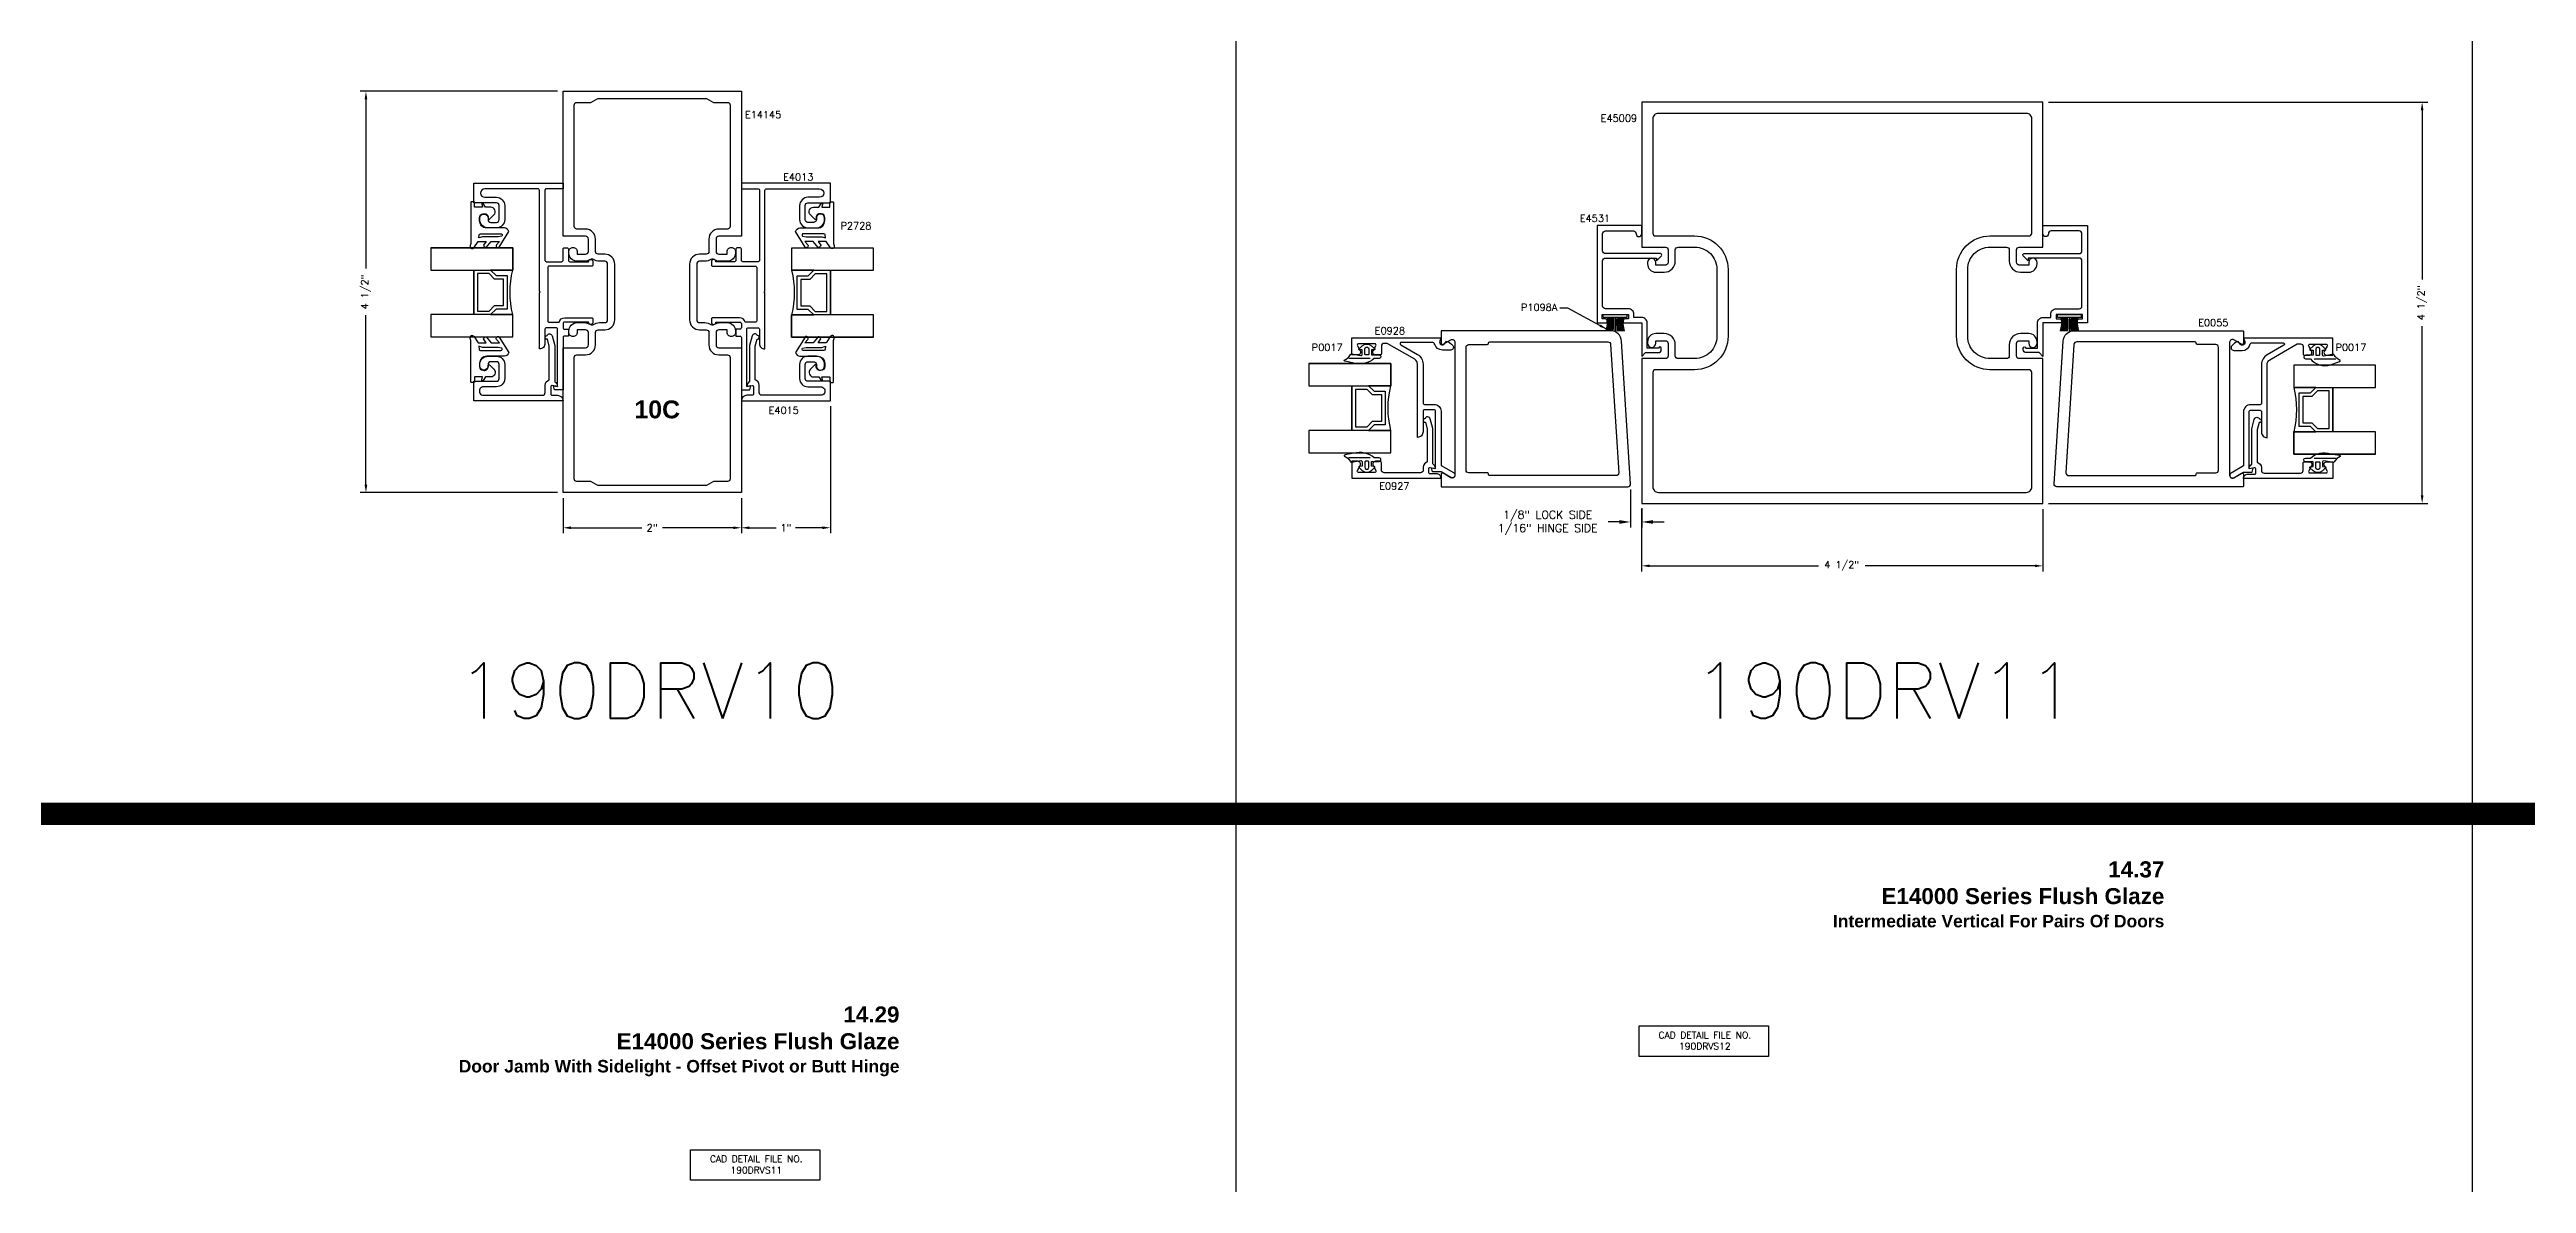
# Model space of a CAD drawing. Extents: x 0 to 139, y -24 to 89.
# Drawn here: x 28.54 to 56.32, y 47.72 to 60.44 of the extents above; entities that cross this region are included whole.
import ezdxf

# ---------------------------------------------------------------- set-up
doc = ezdxf.new("R2010")
doc.units = 0
doc.header["$MEASUREMENT"] = 0
doc.layers.get('DEFPOINTS').update_dxf_attribs({"linetype": 'CONTINUOUS'})
for name, color, linetype in [('R-ANNO-DIMS', 3, 'CONTINUOUS'), ('R-ANNO-TEXT', 6, 'CONTINUOUS'), ('R-DET1', 4, 'CONTINUOUS'), ('R-DET2', 2, 'CONTINUOUS'), ('R-OTLN', 1, 'CONTINUOUS'), ('R-PAT1', 5, 'CONTINUOUS'), ('TITLE', 7, 'CONTINUOUS')]:
    doc.layers.add(name, color=color, linetype=linetype)
doc.styles.get("Standard").update_dxf_attribs({"font": 'simplex'})
doc.dimstyles.new('1X', dxfattribs={"dimtxt": 0.08, "dimasz": 0.09, "dimexe": 0.0625, "dimexo": 0.0625, "dimgap": 0.062, "dimtad": 0, "dimdec": 5, "dimzin": 4, "dimtxsty": 'STANDARD', "dimcen": 0, "dimclrd": 256, "dimclre": 256, "dimclrt": 256, "dimazin": 3, "dimtfac": 1, "dimtdec": 5, "dimtofl": 0, "dimtmove": 0, "dimatfit": 3, "dimtolj": 1, "dimtzin": 4})

# ---------------------------------------------------------------- blocks, each defined once
blk = doc.blocks.new('*D8')
at = {"layer": 'DEFPOINTS', "color": 0}
for p in [(37.302, 56.499), (36.302, 55.469), (37.302, 55.075)]:
    blk.add_point(p, dxfattribs=at)
at = {"layer": 'R-ANNO-DIMS'}
for p, q in [((37.302, 56.437), (37.302, 55.013)), ((36.302, 55.406), (36.302, 55.013)), ((36.392, 55.075), (36.694, 55.075)), ((37.212, 55.075), (36.91, 55.075))]:
    blk.add_line(p, q, dxfattribs=at)
for points in [[(36.392, 55.09), (36.392, 55.06), (36.302, 55.075)], [(37.212, 55.09), (37.212, 55.06), (37.302, 55.075)]]:
    blk.add_solid(points, dxfattribs=at)
at = {"layer": 'R-ANNO-DIMS', "insert": (36.802, 55.075), "char_height": 0.08, "attachment_point": 5}
blk.add_mtext('\\A1;1"', dxfattribs=at)
blk = doc.blocks.new('*D9')
at = {"layer": 'DEFPOINTS', "color": 0}
for p in [(32.092, 59.969), (34.302, 59.969), (34.302, 55.469)]:
    blk.add_point(p, dxfattribs=at)
at = {"layer": 'R-ANNO-DIMS'}
for p, q in [((34.24, 59.969), (32.029, 59.969)), ((32.092, 59.879), (32.092, 57.981)), ((32.092, 55.559), (32.092, 57.457)), ((34.24, 55.469), (32.029, 55.469))]:
    blk.add_line(p, q, dxfattribs=at)
for points in [[(32.077, 59.879), (32.107, 59.879), (32.092, 59.969)], [(32.077, 55.559), (32.107, 55.559), (32.092, 55.469)]]:
    blk.add_solid(points, dxfattribs=at)
at = {"layer": 'R-ANNO-DIMS', "insert": (32.092, 57.719), "char_height": 0.08, "attachment_point": 5, "rotation": 90}
blk.add_mtext('\\A1;4 1/2"', dxfattribs=at)
blk = doc.blocks.new('*D10')
at = {"layer": 'DEFPOINTS', "color": 0}
for p in [(34.302, 55.469), (36.302, 55.469), (36.302, 55.075)]:
    blk.add_point(p, dxfattribs=at)
at = {"layer": 'R-ANNO-DIMS'}
for p, q in [((34.302, 55.406), (34.302, 55.013)), ((36.302, 55.406), (36.302, 55.013)), ((34.392, 55.075), (35.187, 55.075)), ((36.212, 55.075), (35.417, 55.075))]:
    blk.add_line(p, q, dxfattribs=at)
for points in [[(34.392, 55.09), (34.392, 55.06), (34.302, 55.075)], [(36.212, 55.09), (36.212, 55.06), (36.302, 55.075)]]:
    blk.add_solid(points, dxfattribs=at)
at = {"layer": 'R-ANNO-DIMS', "insert": (35.302, 55.075), "char_height": 0.08, "attachment_point": 5}
blk.add_mtext('\\A1;2"', dxfattribs=at)
blk = doc.blocks.new('*D14')
at = {"layer": 'DEFPOINTS', "color": 0}
for p in [(46.399, 55.347), (50.899, 55.347), (50.899, 54.648)]:
    blk.add_point(p, dxfattribs=at)
at = {"layer": 'R-ANNO-DIMS'}
for p, q in [((46.399, 55.284), (46.399, 54.585)), ((50.899, 55.284), (50.899, 54.585)), ((46.489, 54.648), (48.381, 54.648)), ((50.809, 54.648), (48.905, 54.648))]:
    blk.add_line(p, q, dxfattribs=at)
for points in [[(46.489, 54.663), (46.489, 54.633), (46.399, 54.648)], [(50.809, 54.663), (50.809, 54.633), (50.899, 54.648)]]:
    blk.add_solid(points, dxfattribs=at)
at = {"layer": 'R-ANNO-DIMS', "insert": (48.643, 54.648), "char_height": 0.08, "attachment_point": 5}
blk.add_mtext('\\A1;4 1/2"', dxfattribs=at)
blk = doc.blocks.new('*D15')
at = {"layer": 'DEFPOINTS', "color": 0}
for p in [(50.899, 59.847), (55.152, 59.847), (50.899, 55.347)]:
    blk.add_point(p, dxfattribs=at)
at = {"layer": 'R-ANNO-DIMS'}
for p, q in [((50.962, 59.847), (55.215, 59.847)), ((55.152, 59.757), (55.152, 57.859)), ((55.152, 55.437), (55.152, 57.335)), ((50.962, 55.347), (55.215, 55.347))]:
    blk.add_line(p, q, dxfattribs=at)
for points in [[(55.137, 59.757), (55.167, 59.757), (55.152, 59.847)], [(55.137, 55.437), (55.167, 55.437), (55.152, 55.347)]]:
    blk.add_solid(points, dxfattribs=at)
at = {"layer": 'R-ANNO-DIMS', "insert": (55.152, 57.597), "char_height": 0.08, "attachment_point": 5, "rotation": 90}
blk.add_mtext('\\A1;4 1/2"', dxfattribs=at)
blk = doc.blocks.new('WEATHERING')
at = {"layer": 'R-DET2'}
for p, q in [((0, 0), (0, -0.27)), ((0, 0), (0.03, 0)), ((0.03, 0), (0.03, -0.27)), ((0, -0.129), (-0.16, -0.129)), ((0, -0.139), (-0.16, -0.139)), ((0, -0.27), (0.03, -0.27))]:
    blk.add_line(p, q, dxfattribs=at)
for centre, radius, start, end in [((-0.056, 0.313), 0.361, 253.2416, 278.8875), ((-0.056, 0.313), 0.371, 253.7056, 278.6489), ((-0.057, 0.486), 0.557, 259.3278, 275.8729), ((-0.057, 0.486), 0.566, 259.5182, 275.7701), ((-0.063, 0.677), 0.77, 262.7557, 274.6832), ((-0.063, 0.677), 0.78, 262.849, 274.6238), ((-0.066, 1.463), 1.578, 266.5833, 272.3941), ((-0.067, -1.773), 1.619, 87.6382, 93.304), ((-0.064, -0.966), 0.8, 85.4377, 96.9231), ((-0.064, -0.966), 0.79, 85.3793, 97.0112), ((-0.058, -0.769), 0.58, 84.3053, 100.1631), ((-0.058, -0.769), 0.57, 84.2043, 100.3432), ((-0.056, -0.591), 0.38, 81.4567, 105.8164), ((-0.056, -0.591), 0.37, 81.2223, 106.2556)]:
    blk.add_arc(centre, radius, start, end, dxfattribs=at)
blk = doc.blocks.new('P2728_GASKET')
at = {"layer": 'R-DET2'}
blk.add_lwpolyline([(86.461, 33.362), (86.567, 33.537, 0.301952), (86.52, 33.577), (86.32, 33.577, -0.414214), (86.24, 33.657), (86.24, 33.695, -0.388879), (86.276, 33.735), (86.292, 33.736, -0.440011), (86.336, 33.696), (86.336, 33.682, 0.668179), (86.353, 33.675), (86.401, 33.724, 0.668179), (86.366, 33.809), (86.307, 33.809), (86.279, 33.849, 0.836323), (86.264, 33.842), (86.273, 33.809), (86.189, 33.809, -0.414214), (86.183, 33.815), (86.183, 33.865, 0.414214), (86.177, 33.871), (86.149, 33.871, 0.414214), (86.143, 33.865), (86.143, 33.427, -0.083245), (86.135, 33.378), (86.135, 33.378)], format="xyb", dxfattribs=at)
for points in [[(86.174, 33.352), (86.223, 33.426), (86.314, 33.426), (86.283, 33.384)], [(86.313, 33.359), (86.371, 33.426), (86.462, 33.426), (86.431, 33.388)]]:
    blk.add_lwpolyline(points, dxfattribs=at)
blk.add_lwpolyline([(86.235, 33.499, -0.372312), (86.249, 33.512), (86.48, 33.512, -0.668179), (86.49, 33.486), (86.448, 33.478), (86.274, 33.478), (86.23, 33.465)], format="xyb", close=True, dxfattribs=at)
at = {"layer": 'R-DET2', "ltscale": 0.1}
for centre, radius, start, end in [((86.157, 33.369), 0.0237, 157.7655, 314.5007), ((86.313, 33.388), 0.0297, 188.4603, 270), ((86.446, 33.375), 0.0199, 139.7022, 319.7022)]:
    blk.add_arc(centre, radius, start, end, dxfattribs=at)

msp = doc.modelspace()

# ---------------------------------------------------------------- linework, layer by layer
at = {"layer": 'R-ANNO-DIMS'}
for p, q in [((46.2743194, 55.5051194), (46.2743194, 55.0774019)), ((46.4016234, 55.2961173), (46.4016234, 55.0774019)), ((46.1493194, 55.1399019), (46.0243194, 55.1399019)), ((46.5266234, 55.1399019), (46.6516234, 55.1399019))]:
    msp.add_line(p, q, dxfattribs=at)
for points in [[(46.1493194, 55.1607353), (46.1493194, 55.1190686), (46.2743194, 55.1399019)], [(46.5266234, 55.1607353), (46.5266234, 55.1190686), (46.4016234, 55.1399019)]]:
    msp.add_solid(points, dxfattribs=at)
at = {"layer": 'R-ANNO-TEXT'}
for points in [[(46.3706706, 49.4903123), (47.8221506, 49.4903123), (47.8221506, 49.1482495), (46.3706706, 49.1482495)], [(35.732664, 48.10107), (37.184144, 48.10107), (37.184144, 47.7590072), (35.732664, 47.7590072)]]:
    msp.add_lwpolyline(points, close=True, dxfattribs=at)
at = {"layer": 'R-DET1'}
for points in [[(34.3021109, 57.3651082), (34.3021109, 57.3171072, 0.4142135624), (34.3171109, 57.3021072), (34.3621109, 57.3021072), (34.3621109, 57.224108), (34.3171109, 57.224108, 0.4142135624), (34.3021109, 57.209108), (34.3021109, 56.6211074), (34.2064363, 56.6211074), (34.1941109, 56.667107), (34.2401109, 56.6589969), (34.2401109, 57.3031079, 0.4142135624), (34.2251109, 57.3181079), (34.1151109, 57.3181079, 0.4142135624), (34.1001109, 57.3031079), (34.1001109, 57.1421073), (34.1001108, 57.1421073, -0.4189457812), (34.0371108, 57.0801154), (34.0371108, 57.7091084), (34.0471108, 57.7191074), (34.0371108, 57.7291074), (34.0371108, 58.8601074, 0.4142135624), (34.0221108, 58.8751074), (33.4261109, 58.8751074, 1), (33.4261109, 58.7801074), (33.5551108, 58.7801074, -0.4142135624), (33.6481108, 58.6871074), (33.6481108, 58.5301074, -0.4142135624), (33.5551108, 58.4371074), (33.4611109, 58.4371074, -0.4142135624), (33.3681109, 58.5301074), (33.368111, 58.5466084, -1), (33.4611108, 58.5466084), (33.4611108, 58.5301073, 0.4142140273), (33.4921108, 58.4991073), (33.5551108, 58.4991074, 0.4142130975), (33.5861108, 58.5301074), (33.5861108, 58.6871074, 0.4142135624), (33.5551108, 58.7181074), (33.3021109, 58.7181074), (33.3021109, 58.9371074), (34.3021109, 58.9371074), (34.3021109, 58.8751074), (34.1141108, 58.8751074, 0.4142135624), (34.0991108, 58.8601074), (34.0991108, 58.0731074, 0.4142135624), (34.1141108, 58.0581074), (34.2871109, 58.0581074, 0.4142135624), (34.3021109, 58.0731074), (34.3021109, 58.1991074, -0.4142135624), (34.3171109, 58.2141074), (34.3471109, 58.2141074, -0.4142135624), (34.3621109, 58.1991074), (34.3621109, 58.0731074, 0.4142135624), (34.3771109, 58.0581074), (34.5881109, 58.0581074, -1), (34.6381109, 58.0581074), (34.6381109, 58.0231084, -0.4142135624), (34.6231109, 58.0081084), (34.1451108, 58.0081084, 0.4142135624), (34.1301108, 57.9931084), (34.1301108, 57.3951082, 0.4142135624), (34.1451108, 57.3801082), (34.2578656, 57.3801082, -0.3475347262), (34.3211109, 57.4301069), (34.6231109, 57.4301074, -0.4142135624), (34.6381109, 57.4151074), (34.6381109, 57.3801082, -1), (34.5881109, 57.3801082), (34.3171109, 57.3801082, 0.4142135624)], [(36.3021109, 57.3651082), (36.3021109, 57.3171072, -0.4142135624), (36.2871109, 57.3021072), (36.2421109, 57.3021072), (36.2421109, 57.224108), (36.2871109, 57.224108, -0.4142135624), (36.3021109, 57.209108), (36.3021109, 56.6211074), (36.3977855, 56.6211074), (36.4101109, 56.667107), (36.3641109, 56.6589969), (36.3641109, 57.3031079, -0.4142135624), (36.3791109, 57.3181079), (36.4891109, 57.3181079, -0.4142135624), (36.5041109, 57.3031079), (36.5041109, 57.1421073), (36.504111, 57.1421073, 0.4189457812), (36.567111, 57.0801154), (36.567111, 57.7091084), (36.557111, 57.7191074), (36.567111, 57.7291074), (36.567111, 58.8601074, -0.4142135624), (36.582111, 58.8751074), (37.1781109, 58.8751074, -1), (37.1781109, 58.7801074), (37.049111, 58.7801074, 0.4142135624), (36.956111, 58.6871074), (36.956111, 58.5301074, 0.4142135624), (37.049111, 58.4371074), (37.1431109, 58.4371074, 0.4142135624), (37.2361109, 58.5301074), (37.2361108, 58.5466084, 1), (37.143111, 58.5466084), (37.143111, 58.5301073, -0.4142140273), (37.1121109, 58.4991073), (37.0491109, 58.4991074, -0.4142130975), (37.018111, 58.5301074), (37.018111, 58.6871074, -0.4142135624), (37.049111, 58.7181074), (37.3021109, 58.7181074), (37.3021109, 58.9371074), (36.3021109, 58.9371074), (36.3021109, 58.8751074), (36.490111, 58.8751074, -0.4142135624), (36.505111, 58.8601074), (36.505111, 58.0731074, -0.4142135624), (36.490111, 58.0581074), (36.3171109, 58.0581074, -0.4142135624), (36.3021109, 58.0731074), (36.3021109, 58.1991074, 0.4142135624), (36.2871109, 58.2141074), (36.2571109, 58.2141074, 0.4142135624), (36.2421109, 58.1991074), (36.2421109, 58.0731074, -0.4142135624), (36.2271109, 58.0581074), (36.0161109, 58.0581074, 1), (35.9661109, 58.0581074), (35.9661109, 58.0231084, 0.4142135624), (35.9811109, 58.0081084), (36.459111, 58.0081084, -0.4142135624), (36.474111, 57.9931084), (36.474111, 57.3951082, -0.4142135624), (36.459111, 57.3801082), (36.3463561, 57.3801082, 0.3475347262), (36.2831109, 57.4301069), (35.9811109, 57.4301074, 0.4142135624), (35.9661109, 57.4151074), (35.9661109, 57.3801082, 1), (36.0161109, 57.3801082), (36.2871109, 57.3801082, -0.4142135624)], [(46.4613797, 57.3711624, 0.4142135624), (46.3993797, 57.4331624), (46.3123797, 57.4331624), (46.3123787, 57.4681624, 0.4142135624), (46.2503787, 57.5301624), (45.9923797, 57.5301614, -0.4142135624), (45.9613797, 57.5611614), (45.9613797, 58.0686604, -0.4142135624), (45.9923797, 58.0996604), (46.5643797, 58.0996604), (46.5643797, 58.0686604), (46.6200302, 58.1243109, 0.6681786379), (46.6095297, 58.1496614), (45.9923797, 58.1496604, -0.4142135624), (45.9613797, 58.1806604), (45.9613797, 58.3719114, -0.4142135624), (45.9923797, 58.4029114), (46.3063797, 58.4029114, -0.4233808722), (46.3373777, 58.3709114, 0.9999838711), (46.3993797, 58.3709124), (46.3993797, 58.4649124), (45.8993797, 58.4649124), (45.8993797, 57.3711624), (46.0123797, 57.3711624), (46.0123797, 57.3951624, 0.4142135624), (45.9893797, 57.4181624), (45.9553787, 57.4181614), (45.9553787, 57.4681624), (46.2503787, 57.4681624), (46.2503787, 57.4181614), (46.2153797, 57.4181624, 0.4142135624), (46.1923797, 57.3951624), (46.1923797, 57.3711624), (46.3993797, 57.3711624), (46.3993797, 56.9966614), (46.4423797, 57.0396614), (46.5883797, 57.0396624, 0.4142135624), (46.6193797, 57.0706624), (46.6193797, 57.0896624, 1), (46.5893797, 57.0896624), (46.4613797, 57.0896624)], [(50.8373797, 57.3711624, -0.4142135624), (50.8993797, 57.4331624), (50.9863797, 57.4331624), (50.9863807, 57.4681624, -0.4142135624), (51.0483807, 57.5301624), (51.3063797, 57.5301614, 0.4142135624), (51.3373797, 57.5611614), (51.3373797, 58.0686604, 0.4142135624), (51.3063797, 58.0996604), (50.7343797, 58.0996604), (50.7343797, 58.0686604), (50.6787291, 58.1243109, -0.6681786379), (50.6892297, 58.1496614), (51.3063797, 58.1496604, 0.4142135624), (51.3373797, 58.1806604), (51.3373797, 58.3719114, 0.4142135624), (51.3063797, 58.4029114), (50.9923797, 58.4029114, 0.4233808722), (50.9613817, 58.3709114, -0.9999838711), (50.8993797, 58.3709124), (50.8993797, 58.4649124), (51.3993797, 58.4649124), (51.3993797, 57.3711624), (51.2863797, 57.3711624), (51.2863797, 57.3951624, -0.4142135624), (51.3093797, 57.4181624), (51.3433807, 57.4181614), (51.3433807, 57.4681624), (51.0483807, 57.4681624), (51.0483807, 57.4181614), (51.0833797, 57.4181624, -0.4142135624), (51.1063797, 57.3951624), (51.1063797, 57.3711624), (50.8993797, 57.3711624), (50.8993797, 56.9966614), (50.8563797, 57.0396614), (50.7103797, 57.0396624, -0.4142135624), (50.6793797, 57.0706624), (50.6793797, 57.0896624, -1), (50.7093797, 57.0896624), (50.8373797, 57.0896624)], [(34.3020698, 56.4990032), (34.3020698, 56.4990032), (33.3020698, 56.4990032), (33.3020698, 56.7180031), (33.5550697, 56.7180031, 0.4142135624), (33.5860697, 56.7490031), (33.5860697, 56.9060029, 0.4142135624), (33.5550697, 56.9370029), (33.4920697, 56.9370029, 0.4142135624), (33.4610697, 56.9060029), (33.4610698, 56.8895021, -0.9999956989), (33.3680698, 56.8895021), (33.3680697, 56.9060028, -0.4142105211), (33.4610697, 56.9990032), (33.5550697, 56.9990032, -0.4142105211), (33.6480697, 56.9060028), (33.6480697, 56.7490032, -0.4142105211), (33.5550697, 56.6560028), (33.4115695, 56.6560028, 1.0000028426), (33.4115695, 56.5610035), (34.0710697, 56.5610035, 0.414208088), (34.1020698, 56.5920036), (34.1020698, 56.672404, -0.3396902866), (34.1480698, 56.7323025), (34.1480698, 57.1098411), (34.126414, 57.1906612, -1.1793782858), (34.1225695, 57.2299348, -0.716064469), (34.181133, 57.2259964), (34.2100698, 57.1180027), (34.2100698, 56.7121094, -0.2629058952), (34.2400697, 56.659003), (34.1816745, 56.6693005, 0.4663072627), (34.1640698, 56.6545284), (34.1640698, 56.5760029, 0.4142423189), (34.1790698, 56.5610035), (34.2400698, 56.5610035, -0.4142103702), (34.3020698, 56.4990032, -0.335481)], [(36.3021109, 56.4989971), (36.3021109, 56.4989971), (37.3021109, 56.4989971), (37.3021109, 56.717997), (37.049111, 56.717997, -0.4142135624), (37.018111, 56.748997), (37.018111, 56.9059968, -0.4142135624), (37.049111, 56.9369968), (37.112111, 56.9369968, -0.4142135624), (37.143111, 56.9059968), (37.1431109, 56.889496, 0.9999956989), (37.2361109, 56.889496), (37.236111, 56.9059967, 0.4142105211), (37.143111, 56.9989971), (37.049111, 56.9989971, 0.4142105211), (36.956111, 56.9059967), (36.956111, 56.7489971, 0.4142105211), (37.049111, 56.6559967), (37.1926112, 56.6559967, -1.0000028426), (37.1926112, 56.5609974), (36.533111, 56.5609974, -0.414208088), (36.5021109, 56.5919975), (36.5021109, 56.6723979, 0.3396902866), (36.4561109, 56.7322964), (36.4561109, 57.109835), (36.4777667, 57.1906551, 1.1793782858), (36.4816111, 57.2299287, 0.716064469), (36.4230477, 57.2259903), (36.3941109, 57.1179966), (36.3941109, 56.7121033, 0.2629058952), (36.3641109, 56.6589969), (36.4225062, 56.6692944, -0.4663072627), (36.4401109, 56.6545223), (36.4401109, 56.5759968, -0.4142423189), (36.4251109, 56.5609974), (36.3641109, 56.5609974, 0.4142103702), (36.3021109, 56.4989971, 0.335481)], [(43.8853834, 56.428157), (43.8853834, 56.9101709, 0.2679441748), (43.8543834, 56.9638649), (43.5461676, 57.1418129), (43.5113833, 57.1418129, 0.4142135624), (43.4803833, 57.1108129), (43.4803833, 57.0288129, -0.4142135624), (43.4653833, 57.0138129), (43.4133832, 57.0138129, -0.5773502019), (43.3865365, 57.0603129), (43.4188681, 57.1163129, 0.5773502019), (43.4058777, 57.1388129), (43.2238887, 57.1388129, 0.5773519876), (43.2108984, 57.1163128), (43.2432303, 57.060313, -0.5773519876), (43.2163836, 57.0138129), (43.1493834, 57.0138129), (43.1493834, 57.2038129), (44.1493833, 57.2038129), (44.1355969, 57.1693176, 0.8690756106), (44.1888742, 57.1388075), (44.211383, 57.167813, -0.1233324455), (44.2817071, 57.1191399, -0.6447667401), (44.2584513, 57.0678129), (44.1643834, 57.0678129, -0.3306536284), (44.0782307, 57.1317798, 0.3306533202), (44.0485559, 57.1538129), (43.7053648, 57.1538129, 0.7673263224), (43.6978648, 57.1258225), (43.8848834, 57.0178469, -0.2679502201), (43.9473834, 56.9095939), (43.9473834, 56.474813, 0.4142135624), (43.9633834, 56.458813), (44.0713834, 56.458813, -0.4142135624), (44.1493834, 56.380813), (44.1493834, 55.7737001), (44.2888834, 55.6931597, -1), (44.2578834, 55.6394661), (44.1493833, 55.7021086), (44.053709, 55.7021086), (44.0413834, 55.7481087), (44.0873834, 55.7399976), (44.0873834, 56.380813, 0.4142135624), (44.0713834, 56.396813), (43.9633834, 56.396813, 0.4142135624), (43.9473834, 56.380813), (43.9473834, 56.150813, -0.4142135624), (43.8853834, 56.088813)], [(53.4129772, 56.4239091), (53.4129772, 56.905923, -0.2679441748), (53.4439772, 56.959617), (53.752193, 57.137565), (53.7869773, 57.137565, -0.4142135624), (53.8179773, 57.106565), (53.8179773, 57.024565, 0.4142135624), (53.8329773, 57.009565), (53.8849773, 57.009565, 0.5773502019), (53.9118241, 57.056065), (53.8794925, 57.112065, -0.5773502019), (53.8924829, 57.134565), (54.0744718, 57.134565, -0.5773519876), (54.0874621, 57.1120649), (54.0551303, 57.0560651, 0.5773519876), (54.081977, 57.009565), (54.1489772, 57.009565), (54.1489772, 57.199565), (53.1489773, 57.199565), (53.1627636, 57.1650696, -0.8690756106), (53.1094863, 57.1345596), (53.0869775, 57.1635651, 0.1233324455), (53.0166534, 57.114892, 0.6447667401), (53.0399092, 57.063565), (53.1339772, 57.063565, 0.3306536284), (53.2201299, 57.1275319, -0.3306533202), (53.2498047, 57.149565), (53.5929957, 57.149565, -0.7673263224), (53.6004957, 57.1215746), (53.4134772, 57.013599, 0.2679502201), (53.3509772, 56.905346), (53.3509772, 56.4705651, -0.4142135624), (53.3349772, 56.4545651), (53.2269772, 56.4545651, 0.4142135624), (53.1489772, 56.3765651), (53.1489772, 55.7694521), (53.0094772, 55.6889117, 1), (53.0404772, 55.6352182), (53.1489773, 55.6978607), (53.2446515, 55.6978607), (53.2569772, 55.7438608), (53.2109772, 55.7357497), (53.2109772, 56.3765651, -0.4142135624), (53.2269772, 56.3925651), (53.3349772, 56.3925651, -0.4142135624), (53.3509772, 56.3765651), (53.3509772, 56.1465651, 0.4142135624), (53.4129772, 56.0845651)], [(43.2163835, 55.8199975), (43.1493835, 55.8199975), (43.1493835, 55.6299975), (44.1493833, 55.6299975, 0.4142136795), (44.0993833, 55.6799975), (44.0263834, 55.6799976, -0.4142135624), (44.0113834, 55.6949976), (44.0113834, 55.7355222, -0.4663063931), (44.0289881, 55.7502943), (44.0873834, 55.7399976, 0.2521277737), (44.0573831, 55.7919972), (44.0573834, 56.1869977), (44.0284389, 56.2950204, 0.7157527911), (43.9698891, 56.2989296, 1.1795036867), (43.9737278, 56.2596552), (43.9953835, 56.1788342), (43.9953835, 55.8132948, 0.3397134022), (43.9493834, 55.7533984), (43.9493834, 55.7229976, -0.4142135232), (43.9183834, 55.6919975), (43.5113835, 55.6919975, -0.4142136569), (43.4803835, 55.7229975), (43.4803835, 55.8049975, 0.4142135624), (43.4653835, 55.8199975), (43.4133835, 55.8199975, 0.5773651401), (43.3865374, 55.7734963), (43.4188683, 55.7174976, -0.5773517472), (43.405878, 55.6949975), (43.2238889, 55.6949976, -0.5773513623), (43.2108986, 55.7174975), (43.2431324, 55.7733292, 0.5794456886), (43.2163835, 55.8199975, -1)], [(54.0819771, 55.8157496), (54.1489771, 55.8157496), (54.1489771, 55.6257496), (53.1489772, 55.6257496, -0.4142136795), (53.1989772, 55.6757496), (53.2719772, 55.6757496, 0.4142135624), (53.2869772, 55.6907496), (53.2869772, 55.7312743, 0.4663063931), (53.2693725, 55.7460464), (53.2109772, 55.7357497, -0.2521277737), (53.2409774, 55.7877493), (53.2409771, 56.1827498), (53.2699217, 56.2907725, -0.7157527911), (53.3284715, 56.2946817, -1.1795036867), (53.3246328, 56.2554073), (53.3029771, 56.1745863), (53.3029771, 55.8090469, -0.3397134022), (53.3489771, 55.7491505), (53.3489772, 55.7187496, 0.4142135232), (53.3799772, 55.6877496), (53.7869771, 55.6877496, 0.4142136569), (53.8179771, 55.7187496), (53.8179771, 55.8007496, -0.4142135624), (53.8329771, 55.8157496), (53.8849771, 55.8157496, -0.5773651401), (53.9118232, 55.7692484), (53.8794922, 55.7132496, 0.5773517472), (53.8924826, 55.6907496), (54.0744717, 55.6907496, 0.5773513623), (54.087462, 55.7132496), (54.0552282, 55.7690813, -0.5794456886), (54.0819771, 55.8157496, 1)]]:
    msp.add_lwpolyline(points, format="xyb", close=True, dxfattribs=at)
at = {"layer": 'R-DET2'}
for points in [[(32.8203692, 58.2151189), (32.820369, 57.9651189), (33.7395696, 57.9651189), (33.7395696, 58.2151189), (32.820369, 58.2151189), (33.7395696, 58.2151189), (33.7395696, 57.9651189), (33.4895696, 57.9651189), (33.5515696, 57.9031189), (33.6765696, 57.9031189), (33.6765696, 57.5271189), (33.5515696, 57.5271189), (33.4895696, 57.4651189), (33.3015696, 57.4651189), (33.3015696, 57.9651189), (33.3015696, 57.4651189), (32.820369, 57.4651189), (32.820369, 57.2151189), (33.7395696, 57.2151189), (33.7395696, 57.4651189), (33.4895696, 57.4651189), (33.7395696, 57.4651189, -0.1233101835), (33.7395696, 57.9651189, 1.5690044203)], [(37.7838112, 57.2117404), (37.7838114, 57.4617404), (36.8646109, 57.4617404), (36.8646109, 57.2117404), (37.7838114, 57.2117404), (36.8646109, 57.2117404), (36.8646109, 57.4617404), (37.1146109, 57.4617404), (37.0526109, 57.5237404), (36.9276109, 57.5237404), (36.9276109, 57.8997404), (37.0526109, 57.8997404), (37.1146109, 57.9617404), (37.3026109, 57.9617404), (37.3026109, 57.4617404), (37.3026109, 57.9617404), (37.7838114, 57.9617404), (37.7838114, 58.2117404), (36.8646109, 58.2117404), (36.8646109, 57.9617404), (37.1146109, 57.9617404), (36.8646109, 57.9617404, -0.1233101835), (36.8646109, 57.4617404, 1.5690044203)], [(42.6676828, 56.916923), (42.6676826, 56.666923), (43.5868832, 56.666923), (43.5868832, 56.916923), (42.6676826, 56.916923), (43.5868832, 56.916923), (43.5868832, 56.666923), (43.3368832, 56.666923), (43.3988832, 56.604923), (43.5238832, 56.604923), (43.5238832, 56.228923), (43.3988832, 56.228923), (43.3368832, 56.166923), (43.1488832, 56.166923), (43.1488832, 56.666923), (43.1488832, 56.166923), (42.6676826, 56.166923), (42.6676826, 55.916923), (43.5868832, 55.916923), (43.5868832, 56.166923), (43.3368832, 56.166923), (43.5868832, 56.166923, -0.1233101835), (43.5868832, 56.666923, 1.5690044203)], [(54.6306774, 55.8993077), (54.6306776, 56.1493077), (53.711477, 56.1493077), (53.711477, 55.8993077), (54.6306776, 55.8993077), (53.711477, 55.8993077), (53.711477, 56.1493077), (53.961477, 56.1493077), (53.899477, 56.2113077), (53.774477, 56.2113077), (53.774477, 56.5873077), (53.899477, 56.5873077), (53.961477, 56.6493077), (54.149477, 56.6493077), (54.149477, 56.1493077), (54.149477, 56.6493077), (54.6306776, 56.6493077), (54.6306776, 56.8993077), (53.711477, 56.8993077), (53.711477, 56.6493077), (53.961477, 56.6493077), (53.711477, 56.6493077, -0.1233101835), (53.711477, 56.1493077, 1.5690044203)]]:
    msp.add_lwpolyline(points, format="xyb", dxfattribs=at)
for points in [[(33.3415696, 57.9251189), (33.3415696, 57.5051189), (33.473001, 57.5051189), (33.535001, 57.5671189), (33.6365696, 57.5671189), (33.6365696, 57.8631189), (33.535001, 57.8631189), (33.473001, 57.9251189), (33.3415696, 57.9251189)], [(37.2626109, 57.5017404), (37.2626109, 57.9217404), (37.1311794, 57.9217404), (37.0691794, 57.8597404), (36.9676109, 57.8597404), (36.9676109, 57.5637404), (37.0691794, 57.5637404), (37.1311794, 57.5017404), (37.2626109, 57.5017404)], [(43.355809, 56.9738129), (43.116033, 56.9740605)], [(53.9429503, 56.969565), (54.1827264, 56.9698126)], [(43.1888832, 56.626923), (43.1888832, 56.206923), (43.3203146, 56.206923), (43.3823146, 56.268923), (43.4838832, 56.268923), (43.4838832, 56.564923), (43.3823146, 56.564923), (43.3203146, 56.626923), (43.1888832, 56.626923)], [(54.109477, 56.1893077), (54.109477, 56.6093077), (53.9780456, 56.6093077), (53.9160456, 56.5473077), (53.814477, 56.5473077), (53.814477, 56.2513077), (53.9160456, 56.2513077), (53.9780456, 56.1893077), (54.109477, 56.1893077)], [(43.3558092, 55.8599974), (43.1160331, 55.8597496)], [(53.9429502, 55.8557495), (54.1827262, 55.8555017)]]:
    msp.add_lwpolyline(points, dxfattribs=at)
for points in [[(43.1727781, 56.9210993), (43.0740329, 56.9420605, -0.4770370124), (43.0642518, 56.9541416, 0.1690634905), (43.133158, 57.0160972, -0.3788088369), (43.1438106, 57.023978), (43.2491272, 57.004764, 0.3462419148), (43.2649988, 57.014726), (43.2649988, 57.0688129), (43.2348016, 57.0699237, -0.6086559015), (43.2293982, 57.0830685), (43.2659508, 57.1153792, -0.3786170875), (43.3690468, 57.1153792), (43.4055994, 57.0830685, -0.6086559015), (43.400196, 57.0699237), (43.3699988, 57.0688129), (43.3699988, 57.0138129), (43.4549988, 57.0138129, -1), (43.4549988, 56.9738129), (43.3999593, 56.9738129, -0.2476143782)], [(43.3249988, 57.0998603, -0.3419987131), (43.3399988, 57.0804953), (43.3399988, 57.0218129, -0.4142135624), (43.3319988, 57.0138129), (43.3029988, 57.0138129, -0.4142135624), (43.2949988, 57.0218129), (43.2949988, 57.0804953, -0.3419987131), (43.3099988, 57.0998603, -0.1270166538)], [(54.1247123, 56.903095), (54.2247265, 56.9378126, 0.4770370124), (54.2345076, 56.9498936, -0.1690634905), (54.1656014, 57.0118492, 0.3788088369), (54.1549487, 57.0197301), (54.0496321, 57.0005161, -0.3462419148), (54.0337606, 57.010478), (54.0337606, 57.064565), (54.0639578, 57.0656758, 0.6086559015), (54.0693612, 57.0788206), (54.0328085, 57.1111312, 0.3786170875), (53.9297126, 57.1111312), (53.8931599, 57.0788206, 0.6086559015), (53.8985633, 57.0656758), (53.9287606, 57.064565), (53.9287606, 57.009565), (53.8437606, 57.009565, 1), (53.8437606, 56.969565), (53.8988001, 56.969565, 0.3179681782)], [(53.9737606, 57.0956123, 0.3419987131), (53.9587606, 57.0762474), (53.9587606, 57.017565, 0.4142135624), (53.9667606, 57.009565), (53.9957606, 57.009565, 0.4142135624), (54.0037606, 57.017565), (54.0037606, 57.0762474, 0.3419987131), (53.9887606, 57.0956123, 0.1270166538)], [(43.1721415, 55.9104754), (43.074033, 55.8915102, 0.4770370124), (43.0642519, 55.8794291, -0.1690634905), (43.1331582, 55.8174736, 0.3788088369), (43.1438108, 55.8095928), (43.2491274, 55.8288069, -0.3462419148), (43.264999, 55.8188449), (43.264999, 55.764758), (43.2348018, 55.7636471, 0.6086559015), (43.2293984, 55.7505024), (43.2659511, 55.7181917, 0.3786170875), (43.369047, 55.7181918), (43.4055997, 55.7505025, 0.6086559015), (43.4001963, 55.7636473), (43.369999, 55.7647581), (43.369999, 55.8197581), (43.454999, 55.8197582, 1), (43.4549989, 55.8597582), (43.3999594, 55.8597581, 0.2402890035)], [(54.1266178, 55.902896), (54.2247264, 55.8875016, -0.4770370124), (54.2345074, 55.8754206, 0.1690634905), (54.1656012, 55.813465, -0.3788088369), (54.1549486, 55.8055842), (54.0496319, 55.8247983, 0.3462419148), (54.0337604, 55.8148363), (54.0337603, 55.7607494), (54.0639576, 55.7596385, -0.6086559015), (54.0693609, 55.7464938), (54.0328083, 55.7141832, -0.3786170875), (53.9297123, 55.7141832), (53.8931597, 55.7464939, -0.6086559015), (53.8985631, 55.7596387), (53.9287603, 55.7607495), (53.9287604, 55.8157495), (53.8437604, 55.8157496, -1), (53.8437604, 55.8557496), (53.8987999, 55.8557495, -0.2881962113)], [(43.3249991, 55.73395, 0.3419987131), (43.339999, 55.753315), (43.339999, 55.8119974, 0.4142135624), (43.331999, 55.8199974), (43.302999, 55.8199974, 0.4142135624), (43.294999, 55.8119974), (43.294999, 55.7533149, 0.3419987131), (43.3099991, 55.73395, 0.1270166538)], [(53.9737603, 55.7297021, -0.3419987131), (53.9587603, 55.749067), (53.9587604, 55.8077495, -0.4142135624), (53.9667604, 55.8157495), (53.9957604, 55.8157495, -0.4142135624), (54.0037604, 55.8077495), (54.0037603, 55.749067, -0.3419987131), (53.9887603, 55.7297021, -0.1270166538)]]:
    msp.add_lwpolyline(points, format="xyb", close=True, dxfattribs=at)
at = {"layer": 'R-OTLN'}
for points in [[(34.5551109, 57.0938393, 0.4142135624), (34.5861109, 57.1248393), (34.5861109, 57.2638393, 0.4142135624), (34.5551109, 57.2948393), (34.4611109, 57.2948393), (34.4611109, 57.2648393, -0.4142135624), (34.4151109, 57.2188393), (34.4141109, 57.2188393, -0.4142135624), (34.3681109, 57.2648393), (34.3681109, 57.2818393, -0.4142135624), (34.4611109, 57.3748393), (34.5411109, 57.3748393, -0.1450639488), (34.6092199, 57.3546543, 0.2963644577), (34.6430019, 57.3546543, -0.1450639488), (34.7111109, 57.3748393), (34.7711109, 57.3748393, 0.4142135624), (34.8021109, 57.4058393), (34.8021109, 58.0318393, 0.4142135624), (34.7711109, 58.0628393), (34.7111109, 58.0628393, -0.1450639488), (34.6430019, 58.0830244, 0.2963644577), (34.6092199, 58.0830244, -0.1450639488), (34.5411109, 58.0628393), (34.4611109, 58.0628393, -0.4142135624), (34.3681109, 58.1558393), (34.3681109, 58.1728393, -0.4142135624), (34.4141109, 58.2188393), (34.4151109, 58.2188393, -0.4142135624), (34.4611109, 58.1728393), (34.4611109, 58.1428393), (34.5551109, 58.1428393, 0.4142135624), (34.5861109, 58.1738393), (34.5861109, 58.3128393, 0.4142135624), (34.5551109, 58.3438393), (34.3021109, 58.3438393), (34.3021109, 59.9688393), (36.3021109, 59.9688393), (36.3021109, 58.3438393), (36.0491109, 58.3438393, 0.4142135624), (36.0181109, 58.3128393), (36.0181109, 58.1738393, 0.4142135624), (36.0491109, 58.1428393), (36.1431109, 58.1428393), (36.1431109, 58.1728393, -0.4142135624), (36.1891109, 58.2188393), (36.1901109, 58.2188393, -0.4142135624), (36.2361109, 58.1728393), (36.2361109, 58.1558393, -0.4142135624), (36.1431109, 58.0628393), (36.0631109, 58.0628393, -0.1450639488), (35.9950019, 58.0830244, 0.2963644577), (35.9612199, 58.0830244, -0.1450639488), (35.8931109, 58.0628393), (35.8331109, 58.0628393, 0.4142135624), (35.8021109, 58.0318393), (35.8021109, 57.4058393, 0.4142135624), (35.8331109, 57.3748393), (35.8931109, 57.3748393, -0.1450639488), (35.9612199, 57.3546543, 0.2963644577), (35.9950019, 57.3546543, -0.1450639488), (36.0631109, 57.3748393), (36.1431109, 57.3748393, -0.4142135624), (36.2361109, 57.2818393), (36.2361109, 57.2648393, -0.4142135624), (36.1901109, 57.2188393), (36.1891109, 57.2188393, -0.4142135624), (36.1431109, 57.2648393), (36.1431109, 57.2948393), (36.0491109, 57.2948393, 0.4142135624), (36.0181109, 57.2638393), (36.0181109, 57.1248393, 0.4142135624), (36.0491109, 57.0938393), (36.3021109, 57.0938393), (36.3021109, 55.4688393), (34.3021109, 55.4688393), (34.3021109, 57.0938393)], [(34.4271109, 58.4548393), (34.4271109, 59.8128393, -0.4142135624), (34.4581109, 59.8438393), (34.6151109, 59.8438393), (34.6930532, 59.8888393), (35.9111686, 59.8888393), (35.9891109, 59.8438393), (36.1461109, 59.8438393, -0.4142135624), (36.1771109, 59.8128393), (36.1771109, 58.4548393, -0.4142135624), (36.1461109, 58.4238393), (36.0491109, 58.4238393, 0.4142135624), (35.9381109, 58.3128393), (35.9381109, 58.1738393, -0.4142135624), (35.9071109, 58.1428393), (35.8331109, 58.1428393, 0.4142135624), (35.7221109, 58.0318393), (35.7221109, 57.4058393, 0.4142135624), (35.8331109, 57.2948393), (35.9071109, 57.2948393, -0.4142135624), (35.9381109, 57.2638393), (35.9381109, 57.1248393, 0.4142135624), (36.0491109, 57.0138393), (36.1461109, 57.0138393, -0.4142135624), (36.1771109, 56.9828393), (36.1771109, 55.6248393, -0.4142135624), (36.1461109, 55.5938393), (35.9891109, 55.5938393), (35.9111686, 55.5488393), (34.6930532, 55.5488393), (34.6151109, 55.5938393), (34.4581109, 55.5938393, -0.4142135624), (34.4271109, 55.6248393), (34.4271109, 56.9828393, -0.4142135624), (34.4581109, 57.0138393), (34.5551109, 57.0138393, 0.4142135624), (34.6661109, 57.1248393), (34.6661109, 57.2638393, -0.4142135624), (34.6971109, 57.2948393), (34.7711109, 57.2948393, 0.4142135624), (34.8821109, 57.4058393), (34.8821109, 58.0318393, 0.4142135624), (34.7711109, 58.1428393), (34.6971109, 58.1428393, -0.4142135624), (34.6661109, 58.1738393), (34.6661109, 58.3128393, 0.4142135624), (34.5551109, 58.4238393), (34.4581109, 58.4238393, -0.4142135624)], [(46.3993797, 55.3466867), (50.8993797, 55.3466867), (50.8993797, 56.9716867), (50.6333797, 56.9716867, -0.4142135624), (50.6023797, 57.0026867), (50.6023797, 57.1416867, -0.4142135624), (50.6333797, 57.1726867), (50.7403797, 57.1726867), (50.7403797, 57.1431857, 1), (50.8333797, 57.1431857), (50.8333797, 57.1596867, 0.4142135624), (50.7403797, 57.2526867), (50.6473797, 57.2526867, 0.4142135624), (50.5223797, 57.1276867), (50.5223797, 57.0026867, -0.4142135624), (50.4913797, 56.9716867), (50.3053797, 56.9716867, -0.4142135624), (50.0553797, 57.2216867), (50.0553797, 57.9716867, -0.4142135624), (50.3053797, 58.2216867), (50.4913797, 58.2216867, -0.4142135624), (50.5223797, 58.1906867), (50.5223797, 58.0656867, 0.4142135624), (50.6473797, 57.9406867), (50.7403797, 57.9406867, 0.4142135624), (50.8333797, 58.0336867), (50.8333797, 58.0501877, 1), (50.7403797, 58.0501877), (50.7403797, 58.0206867), (50.6333797, 58.0206867, -0.4142135624), (50.6023797, 58.0516867), (50.6023797, 58.1906867, -0.4142135624), (50.6333797, 58.2216867), (50.8993797, 58.2216867), (50.8993797, 59.8466867), (46.3993797, 59.8466867), (46.3993797, 58.2216867), (46.6653797, 58.2216867, -0.4142135624), (46.6963797, 58.1906867), (46.6963797, 58.0516867, -0.4142135624), (46.6653797, 58.0206867), (46.5583797, 58.0206867), (46.5583797, 58.0501877, 1), (46.4653797, 58.0501877), (46.4653797, 58.0336867, 0.4142135624), (46.5583797, 57.9406867), (46.6513797, 57.9406867, 0.4142135624), (46.7763797, 58.0656867), (46.7763797, 58.1906867, -0.4142135624), (46.8073797, 58.2216867), (46.9933797, 58.2216867, -0.4142135624), (47.2433797, 57.9716867), (47.2433797, 57.2216867, -0.4142135624), (46.9933797, 56.9716867), (46.8073797, 56.9716867, -0.4142135624), (46.7763797, 57.0026867), (46.7763797, 57.1276867, 0.4142135624), (46.6513797, 57.2526867), (46.5583797, 57.2526867, 0.4142135624), (46.4653797, 57.1596867), (46.4653797, 57.1431857, 1), (46.5583797, 57.1431857), (46.5583797, 57.1726867), (46.6653797, 57.1726867, -0.4142135624), (46.6963797, 57.1416867), (46.6963797, 57.0026867, -0.4142135624), (46.6653797, 56.9716867), (46.3993797, 56.9716867)], [(50.7123797, 55.4716867, 0.4142135624), (50.7743797, 55.5336867), (50.7743797, 56.8156867, 0.4142135624), (50.7433797, 56.8466867), (50.3053797, 56.8466867, -0.4142135624), (49.9303797, 57.2216867), (49.9303797, 57.9716867, -0.4142135624), (50.3053797, 58.3466867), (50.7433797, 58.3466867, 0.4142135624), (50.7743797, 58.3776867), (50.7743797, 59.6596867, 0.4142135624), (50.7123797, 59.7216867), (46.5863797, 59.7216867, 0.4142135624), (46.5243797, 59.6596867), (46.5243797, 58.3776867, 0.4142135624), (46.5553797, 58.3466867), (46.9933797, 58.3466867, -0.4142135624), (47.3683797, 57.9716867), (47.3683797, 57.2216867, -0.4142135624), (46.9933797, 56.8466867), (46.5553797, 56.8466867, 0.4142135624), (46.5243797, 56.8156867), (46.5243797, 55.5336867, 0.4142135624), (46.5863797, 55.4716867)], [(46.0495833, 57.2846867), (44.1593833, 57.2846867, 0.4142135624), (44.1493833, 57.2746867), (44.1493833, 57.1456867, 0.5775639246), (44.1718833, 57.1326867), (44.2588833, 57.1828867, -0.5768466291), (44.3053833, 57.1560867), (44.3053833, 55.6632867, -0.5779217384), (44.2588833, 55.6363867), (44.1718833, 55.6866867, 0.5775639246), (44.1493833, 55.6736867), (44.1493833, 55.5446867, 0.4142135624), (44.1593833, 55.5346867), (46.2433797, 55.5346867, 0.4326057653), (46.2743194, 55.5676194), (46.1743833, 57.1674867, 0.3958666547), (46.0495833, 57.2846867)], [(51.249176, 57.2846867), (53.139376, 57.2846867, -0.4142135624), (53.149376, 57.2746867), (53.149376, 57.1456867, -0.5775639246), (53.126876, 57.1326867), (53.039876, 57.1828867, 0.5768466291), (52.993376, 57.1560867), (52.993376, 55.6632867, 0.5779217384), (53.039876, 55.6363867), (53.126876, 55.6866867, -0.5775639246), (53.149376, 55.6736867), (53.149376, 55.5446867, -0.4142135624), (53.139376, 55.5346867), (51.0553797, 55.5346867, -0.4326057653), (51.02444, 55.5676194), (51.124376, 57.1674867, -0.3958666547), (51.249176, 57.2846867)], [(44.6663833, 55.6906867), (44.4613833, 55.6906867, -0.4142135624), (44.4303833, 55.7216867), (44.4303833, 57.0976867, -0.4142135624), (44.4613833, 57.1286867), (44.6653833, 57.1286867, 0.4133333333), (44.6803833, 57.1436867), (44.6803833, 57.1446867, -0.4133333333), (44.6953833, 57.1596867), (46.0204601, 57.1596867, -0.3960499129), (46.0513997, 57.1306202), (46.1412625, 55.6926202, -0.4326135345), (46.1103229, 55.6596867), (44.6953833, 55.6596867, -0.423001409), (44.6803833, 55.6751867, 0.4368348565)], [(52.632376, 55.6906867), (52.837376, 55.6906867, 0.4142135624), (52.868376, 55.7216867), (52.868376, 57.0976867, 0.4142135624), (52.837376, 57.1286867), (52.633376, 57.1286867, -0.4133333333), (52.618376, 57.1436867), (52.618376, 57.1446867, 0.4133333333), (52.603376, 57.1596867), (51.2782993, 57.1596867, 0.3960499129), (51.2473596, 57.1306202), (51.1574969, 55.6926202, 0.4326135345), (51.1884365, 55.6596867), (52.603376, 55.6596867, 0.423001409), (52.618376, 55.6751867, -0.4368348565)]]:
    msp.add_lwpolyline(points, format="xyb", close=True, dxfattribs=at)
at = {"layer": 'TITLE'}
for p, q in [((41.8474001, 88.8536196), (41.8474001, -9.779273)), ((55.7132002, 88.8536196), (55.7132002, -9.779273))]:
    msp.add_line(p, q, dxfattribs=at)
at = {"layer": 'TITLE', "const_width": 0.25}
msp.add_lwpolyline([(0.25, 51.8662849), (138.9080005, 51.8662849)], dxfattribs=at)

# ---------------------------------------------------------------- block references
at = {"layer": 'R-DET2'}
msp.add_blockref('P2728_GASKET', (-52.8736681, 24.8603316), dxfattribs=at)
at = {"layer": 'R-DET2', "xscale": -1}
msp.add_blockref('P2728_GASKET', (123.4776606, 24.8603316), dxfattribs=at)
at = {"layer": 'R-DET2', "xscale": -1, "rotation": 180}
msp.add_blockref('P2728_GASKET', (-52.8736681, 90.5756627), dxfattribs=at)
at = {"layer": 'R-DET2', "rotation": 180}
msp.add_blockref('P2728_GASKET', (123.4776606, 90.5756627), dxfattribs=at)
at = {"layer": 'R-PAT1', "rotation": 90}
for p in [(45.9678787, 57.4381624), (51.0627014, 57.4381624)]:
    msp.add_blockref('WEATHERING', p, dxfattribs=at)

# ---------------------------------------------------------------- texts
at = {"layer": 'R-ANNO-DIMS', "insert": (45.3454678, 55.1310174), "char_height": 0.09, "attachment_point": 5}
msp.add_mtext('1/8" LOCK SIDE\\P1/16" HINGE SIDE', dxfattribs=at)
at = {"layer": 'R-ANNO-TEXT', "char_height": 0.08}
for s, insert, attachment_point in [('\\A1;E14145', (36.3415426, 59.7065913), 4), ('E45009', (46.3476411, 59.6674506), 6), ('\\A1;E4013', (36.7707548, 59.0086528), 4), ('P2728', (37.4141816, 58.460759), 4), ('\\A1;E4531', (46.0447274, 58.5438923), 6), ('\\A1;P1098A', (45.4530887, 57.5470594), 6), ('\\A1;E0928', (43.7449047, 57.2838204), 6), ('\\A1;E0055', (52.9796949, 57.3746904), 6), ('\\A1;P0017', (42.6989183, 57.0984194), 4), ('\\A1;P0017', (54.180482, 57.0984194), 4), ('E4015', (36.6074017, 56.3917623), 4), ('E0927', (43.794767, 55.5444421), 6)]:
    msp.add_mtext(s, dxfattribs=dict(at, insert=insert, attachment_point=attachment_point))
at = {"layer": 'R-ANNO-TEXT'}
for s, insert, char_height, width, attachment_point in [('{\\fArial|b1|i0|c0|p34;10C}', (35.1023185, 56.5022428, 6.2106922), 0.2, 7.44, 1), ('CAD DETAIL FILE NO.\\P190DRVS12', (47.1073529, 49.4247295), 0.075, 1.875, 2), ('CAD DETAIL FILE NO.\\P190DRVS11^I', (36.4693463, 48.0354873), 0.075, 1.875, 2)]:
    msp.add_mtext(s, dxfattribs=dict(at, insert=insert, char_height=char_height, width=width, attachment_point=attachment_point))
at = {"layer": 'TITLE'}
for s, p in [('190DRV10', (33.1180098, 52.937215)), ('190DRV11', (46.9838099, 52.937215))]:
    msp.add_text(s, height=0.625, dxfattribs=at).set_placement(p)
at = {"layer": 'TITLE', "char_height": 0.18, "width": 7.44, "attachment_point": 3}
for s, insert in [('{\\fArial|b1|i0|c0|p34;14.37\\PE14000 Series Flush Glaze\\P\\H0.7778x;Intermediate Vertical For Pairs Of Doors}', (52.260953, 51.3350145, 6.2106922)), ('{\\fArial|b1|i0|c0|p34;14.29\\PE14000 Series Flush Glaze\\P\\H0.7778x;Door Jamb With Sidelight - Offset Pivot or Butt Hinge}', (38.0756699, 49.7080589, 6.2106922))]:
    msp.add_mtext(s, dxfattribs=dict(at, insert=insert))

# ---------------------------------------------------------------- dimensions: what is measured, and where the dimension line sits
at = {"layer": 'R-ANNO-DIMS'}
for base, p1, p2, picture, middle in [((32.0916249, 59.9688393), (34.3021109, 55.4688393), (34.3021109, 59.9688393), '*D9', (32.0916249, 57.7188393)), ((55.152153, 59.8466867), (50.8993797, 55.3466867), (50.8993797, 59.8466867), '*D15', (55.152153, 57.5966867))]:
    dim = msp.add_linear_dim(base=base, p1=p1, p2=p2, angle=90, dimstyle='1X', override={"dimpost": '"'}, dxfattribs=at)
    dim.commit()
    dim.dimension.update_dxf_attribs({"geometry": picture, "text_midpoint": middle})
for base, p1, p2, picture, middle in [((37.3021109, 55.0754287), (36.3021109, 55.4688393), (37.3021109, 56.4992364), '*D8', (36.8021109, 55.0754287)), ((36.3021109, 55.0754287), (34.3021109, 55.4688393), (36.3021109, 55.4688393), '*D10', (35.3021109, 55.0754287))]:
    dim = msp.add_linear_dim(base=base, p1=p1, p2=p2, dimstyle='1X', override={"dimpost": '"'}, dxfattribs=at)
    dim.commit()
    dim.dimension.update_dxf_attribs({"geometry": picture, "text_midpoint": middle})
dim = msp.add_linear_dim(base=(50.8993797, 54.6478324), p1=(46.3993797, 55.3466867), p2=(50.8993797, 55.3466867), dimstyle='1X', override={"dimpost": '"'}, dxfattribs=at)
dim.commit()
dim.dimension.update_dxf_attribs({"geometry": '*D14', "text_midpoint": (48.6428578, 54.6478324), "dimtype": 160})

# ---------------------------------------------------------------- leaders
at = {"layer": 'R-ANNO-TEXT'}
msp.add_leader([(46.0132527, 57.2984564), (45.5705761, 57.5391778), (45.4805761, 57.5391778)], dimstyle='1X', dxfattribs=at)

doc.saveas('drawing.dxf')
